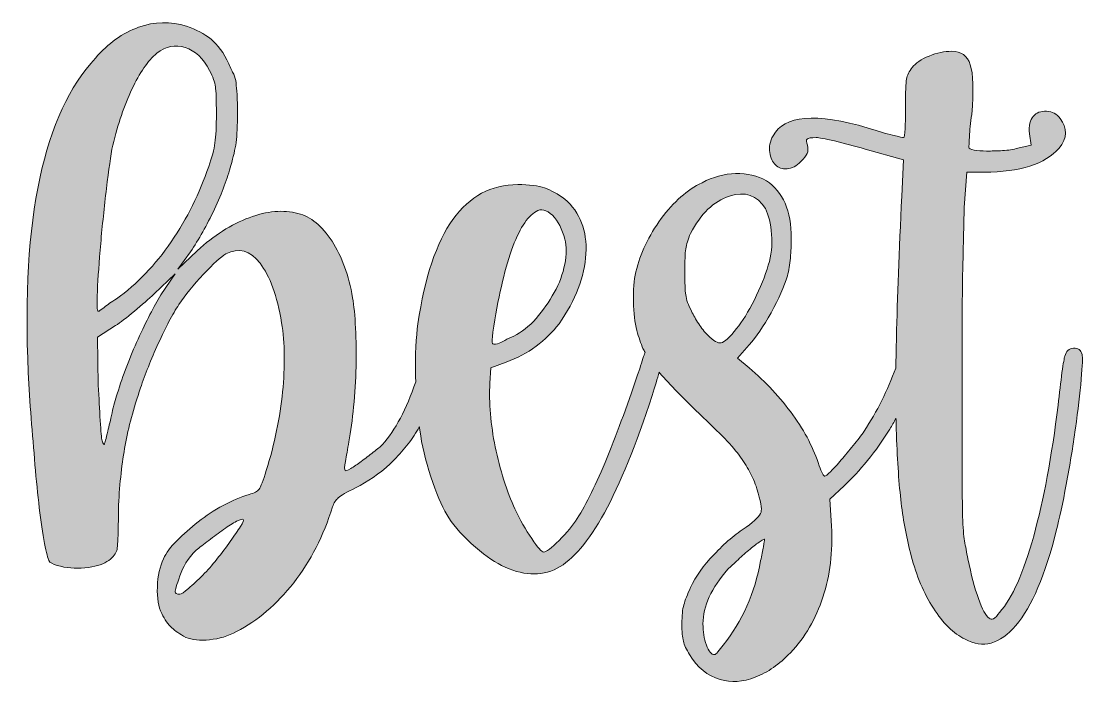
# Model space of a CAD drawing. Header units: inches. Extents: x 72 to 1008, y -925 to -156.
# Drawn here: x 342 to 585.1, y -310.7 to -159.2 of the extents above; entities that cross this region are included whole.
import ezdxf

# ---------------------------------------------------------------- set-up
doc = ezdxf.new("R2010")
doc.units = ezdxf.units.IN
doc.header["$MEASUREMENT"] = 0
doc.layers.add('Layer 1', color=7, linetype='Continuous')

# ---------------------------------------------------------------- blocks, each defined once
blk = doc.blocks.new('block 2')
at = {"layer": 'Layer 1', "true_color": 0xffffff}
h = blk.add_hatch(color=7, dxfattribs=at)
h.dxf.hatch_style = 2
edge = h.paths.add_edge_path()
edge.add_spline(control_points=[(344.23, -250.12), (344.52, -253.71), (344.82, -257.26), (345.11, -260.78), (345.4, -264.29), (345.73, -267.59), (346.1, -270.67), (346.46, -273.74), (346.87, -276.46), (347.3, -278.8), (347.74, -281), (348.08, -282.32), (348.3, -282.76), (348.52, -283.2), (349.14, -283.56), (350.16, -283.86), (352.21, -284.44), (354.34, -284.63), (356.54, -284.41), (358.74, -284.19), (360.42, -283.71), (361.59, -282.98), (362.76, -282.25), (363.5, -281.44), (363.79, -280.56), (363.94, -280.27), (364.05, -279.06), (364.12, -276.93), (364.19, -274.81), (364.23, -272.5), (364.23, -270.01), (364.52, -264.88), (365.03, -260.3), (365.77, -256.27), (366.5, -252.24), (367.67, -247.88), (369.29, -243.19), (370.31, -240.11), (371.67, -236.71), (373.35, -232.97), (375.04, -229.23), (376.61, -226.27), (378.08, -224.07), (379.54, -221.87), (381.41, -219.56), (383.68, -217.14), (385.95, -214.73), (387.67, -213.15), (388.85, -212.42), (391.78, -210.95), (394.38, -211.69), (396.65, -214.62), (398.92, -217.55), (400.57, -222.09), (401.6, -228.24), (402.33, -232.94), (402.4, -238.21), (401.82, -244.07), (401.23, -249.93), (399.99, -255.94), (398.08, -262.1), (397.35, -264.44), (396.8, -265.87), (396.43, -266.38), (396.07, -266.9), (395.3, -267.3), (394.13, -267.59), (392.22, -268.18), (390.24, -269.02), (388.19, -270.12), (386.14, -271.22), (384.23, -272.46), (382.48, -273.85), (380.72, -275.25), (379.1, -276.68), (377.64, -278.14), (376.17, -279.61), (375.15, -281), (374.56, -282.32), (373.68, -284.08), (373.21, -286.24), (373.13, -288.8), (373.06, -291.37), (373.39, -293.38), (374.12, -294.85), (374.85, -296.31), (375.62, -297.41), (376.43, -298.14), (377.24, -298.88), (378.3, -299.61), (379.62, -300.34), (381.08, -300.93), (382.92, -301.11), (385.11, -300.89), (387.31, -300.67), (389.36, -300.05), (391.27, -299.02), (396.1, -296.53), (400.46, -292.8), (404.35, -287.81), (408.23, -282.83), (411.2, -277.04), (413.25, -270.45), (413.54, -269.57), (413.98, -268.87), (414.57, -268.36), (415.15, -267.85), (416.47, -267.08), (418.52, -266.05), (421.31, -264.73), (423.94, -262.9), (426.44, -260.56), (428.93, -258.21), (430.98, -255.72), (432.59, -253.08), (432.78, -252.79), (432.96, -252.43), (433.14, -252.1), (433.18, -252.35), (433.21, -252.62), (433.25, -252.86), (433.69, -256.24), (434.53, -259.79), (435.78, -263.52), (437.03, -267.26), (438.23, -270.16), (439.41, -272.21), (440.58, -274.26), (442.45, -276.46), (445.01, -278.8), (447.58, -281.15), (449.88, -282.83), (451.94, -283.86), (456.63, -286.2), (460.87, -286.42), (464.69, -284.52), (471.87, -280.71), (479.12, -267.52), (486.45, -244.95), (487.14, -242.8), (487.66, -241.02), (488.02, -239.56), (488.77, -240.43), (489.58, -241.33), (490.51, -242.31), (492.05, -243.93), (493.99, -245.9), (496.34, -248.25), (498.83, -250.59), (500.87, -252.57), (502.49, -254.18), (504.1, -255.8), (505.38, -257.26), (506.34, -258.58), (507.29, -259.9), (508.1, -261.14), (508.75, -262.32), (509.41, -263.49), (509.96, -264.81), (510.4, -266.27), (511.28, -269.06), (511.61, -270.85), (511.39, -271.66), (511.17, -272.46), (510.04, -273.6), (507.99, -275.06), (505.49, -276.68), (503.04, -278.77), (500.62, -281.33), (498.2, -283.89), (496.41, -286.42), (495.24, -288.91), (494.5, -290.53), (493.99, -291.85), (493.7, -292.87), (493.4, -293.9), (493.26, -295.36), (493.26, -297.26), (493.26, -299.02), (493.37, -300.34), (493.59, -301.22), (493.81, -302.1), (494.28, -303.13), (495.02, -304.3), (496.78, -307.23), (499.12, -309.13), (502.05, -310.01), (504.54, -310.75), (507.22, -310.56), (510.07, -309.46), (512.93, -308.36), (515.6, -306.5), (518.1, -303.86), (521.47, -300.34), (523.96, -296.09), (525.57, -291.11), (527.18, -286.13), (527.84, -280.71), (527.55, -274.84), (527.55, -274.84), (527.11, -268.69), (527.11, -268.69), (527.11, -268.69), (530.4, -265.61), (530.4, -265.61), (532.16, -264), (533.96, -262.06), (535.79, -259.79), (537.62, -257.52), (539.31, -255.14), (540.85, -252.64), (541.37, -251.81), (541.82, -250.97), (542.29, -250.13), (542.32, -251.44), (542.34, -252.75), (542.39, -253.96), (542.61, -260.12), (542.97, -265.32), (543.48, -269.57), (544, -273.82), (544.77, -277.85), (545.79, -281.66), (546.96, -286.2), (548.65, -290.2), (550.85, -293.64), (553.05, -297.08), (555.47, -299.46), (558.1, -300.78), (562.2, -302.98), (566.09, -301.92), (569.75, -297.59), (573.41, -293.27), (576.49, -286.06), (578.98, -275.94), (579.72, -273.16), (580.48, -269.61), (581.29, -265.28), (582.1, -260.96), (582.79, -256.68), (583.38, -252.42), (583.97, -248.17), (584.41, -244.44), (584.7, -241.21), (584.99, -237.99), (585.06, -236.09), (584.92, -235.5), (584.63, -234.47), (583.97, -234), (582.94, -234.07), (581.91, -234.14), (581.26, -234.77), (580.96, -235.94), (580.82, -236.23), (580.6, -237.48), (580.3, -239.67), (580.01, -241.87), (579.72, -244.37), (579.42, -247.15), (577.96, -258.87), (576.09, -268.87), (573.82, -277.15), (571.55, -285.43), (568.95, -291.26), (566.02, -294.63), (564.99, -296.09), (564.18, -296.53), (563.6, -295.95), (562.86, -295.36), (562.06, -293.86), (561.18, -291.44), (560.3, -289.02), (559.49, -285.98), (558.76, -282.32), (558.47, -280.85), (558.21, -279.5), (557.99, -278.25), (557.77, -277.01), (557.63, -275.14), (557.55, -272.65), (557.48, -270.16), (557.44, -266.64), (557.44, -262.1), (557.44, -257.56), (557.44, -251.25), (557.44, -243.19), (557.44, -238.65), (557.44, -234.14), (557.44, -229.67), (557.44, -225.2), (557.48, -221.1), (557.55, -217.36), (557.63, -213.63), (557.7, -210.4), (557.77, -207.69), (557.84, -204.98), (557.88, -203.04), (557.88, -201.87), (557.88, -201.87), (558.54, -193.73), (558.54, -193.73), (558.54, -193.73), (562.5, -193.73), (562.5, -193.73), (570.7, -193.73), (576.42, -191.9), (579.64, -188.24), (581.55, -185.9), (581.62, -183.62), (579.86, -181.42), (579.13, -180.4), (578.11, -179.85), (576.79, -179.78), (575.47, -179.7), (574.44, -180.1), (573.71, -180.98), (572.97, -181.72), (572.68, -183.04), (572.83, -184.94), (572.83, -184.94), (573.27, -187.58), (573.27, -187.58), (573.27, -187.58), (570.19, -188.24), (570.19, -188.24), (569.17, -188.53), (567.99, -188.72), (566.68, -188.79), (565.36, -188.86), (564.15, -188.9), (563.05, -188.9), (561.95, -188.9), (560.99, -188.83), (560.19, -188.68), (559.38, -188.53), (558.98, -188.31), (558.98, -188.02), (558.98, -187.87), (559.02, -187.07), (559.09, -185.6), (559.16, -184.14), (559.34, -182.45), (559.64, -180.54), (560.08, -174.98), (559.97, -171.17), (559.31, -169.11), (558.65, -167.06), (557.22, -166.04), (555.03, -166.04), (553.41, -166.04), (551.69, -166.4), (549.86, -167.14), (548.03, -167.87), (546.74, -168.75), (546.01, -169.77), (545.28, -170.65), (544.84, -171.53), (544.69, -172.41), (544.55, -173.29), (544.47, -175.42), (544.47, -178.79), (544.47, -180.69), (544.44, -182.34), (544.36, -183.73), (544.29, -185.13), (544.18, -185.82), (544.04, -185.82), (543.89, -185.82), (543.05, -185.64), (541.51, -185.27), (539.97, -184.91), (538.1, -184.36), (535.9, -183.62), (523.89, -180.1), (516.63, -180.69), (514.14, -185.38), (513.41, -186.7), (513.15, -187.98), (513.37, -189.23), (513.59, -190.47), (514.03, -191.43), (514.69, -192.09), (515.35, -192.74), (516.23, -193.04), (517.33, -192.96), (518.43, -192.89), (519.49, -192.34), (520.51, -191.32), (521.25, -190.58), (521.72, -189.96), (521.94, -189.45), (522.16, -188.94), (522.2, -188.31), (522.05, -187.58), (521.76, -186.85), (521.72, -186.37), (521.94, -186.15), (522.16, -185.93), (522.86, -185.82), (524.03, -185.82), (524.62, -185.82), (526.01, -186.08), (528.21, -186.59), (530.41, -187.1), (532.75, -187.73), (535.24, -188.46), (535.24, -188.46), (544.04, -190.88), (544.04, -190.88), (544.04, -190.88), (543.6, -199.23), (543.6, -199.23), (543.01, -211.98), (542.61, -222.75), (542.39, -231.54), (542.33, -234.01), (542.29, -236.35), (542.26, -238.62), (540.36, -243.73), (537.94, -248.55), (535.02, -253.08), (534.29, -254.11), (533.45, -255.21), (532.49, -256.38), (531.54, -257.56), (530.62, -258.65), (529.75, -259.68), (528.87, -260.7), (528.06, -261.58), (527.33, -262.32), (526.59, -263.05), (526.15, -263.41), (526.01, -263.41), (525.71, -263.41), (525.28, -262.61), (524.69, -261), (523.52, -257.19), (521.5, -253.3), (518.65, -249.35), (515.79, -245.39), (512.45, -241.8), (508.64, -238.57), (508.64, -238.57), (506.01, -236.38), (506.01, -236.38), (506.01, -236.38), (508.64, -233.3), (508.64, -233.3), (510.26, -231.54), (511.94, -229.09), (513.7, -225.94), (515.46, -222.79), (516.7, -219.97), (517.44, -217.47), (517.73, -216.3), (517.95, -214.94), (518.1, -213.41), (518.24, -211.87), (518.32, -210.37), (518.32, -208.9), (518.32, -202.6), (516.41, -198.21), (512.6, -195.71), (510.55, -194.54), (508.2, -193.99), (505.57, -194.06), (502.93, -194.14), (500.36, -194.83), (497.87, -196.15), (494.5, -197.77), (491.39, -200.51), (488.53, -204.39), (485.67, -208.28), (483.73, -212.35), (482.71, -216.59), (482.27, -218.5), (482.08, -220.77), (482.16, -223.41), (482.23, -226.05), (482.49, -228.24), (482.93, -230), (483.37, -231.62), (483.84, -233.01), (484.35, -234.18), (484.48, -234.48), (484.68, -234.79), (484.84, -235.09), (484.55, -235.67), (484.13, -236.89), (483.59, -238.79), (481.1, -246.27), (478.61, -253.05), (476.12, -259.13), (473.62, -265.21), (471.35, -269.86), (469.3, -273.09), (468.28, -274.7), (466.88, -276.38), (465.13, -278.14), (463.37, -279.9), (462.19, -280.78), (461.61, -280.78), (461.17, -280.78), (460.25, -279.76), (458.86, -277.7), (457.47, -275.65), (456.19, -273.38), (455.01, -270.89), (454.14, -268.98), (453.29, -266.79), (452.49, -264.29), (451.68, -261.8), (451.02, -259.27), (450.51, -256.71), (449.99, -254.15), (449.63, -251.62), (449.41, -249.13), (449.19, -246.64), (449.15, -244.29), (449.3, -242.09), (449.3, -242.09), (449.52, -238.57), (449.52, -238.57), (449.52, -238.57), (453.04, -237.26), (453.04, -237.26), (455.53, -236.38), (457.8, -235.17), (459.85, -233.63), (461.9, -232.09), (463.66, -230.37), (465.13, -228.46), (468.93, -223.04), (470.99, -217.69), (471.28, -212.42), (471.57, -207.14), (469.96, -202.97), (466.44, -199.89), (464.83, -198.72), (463.29, -197.88), (461.83, -197.36), (460.36, -196.85), (458.31, -196.59), (455.67, -196.59), (443.51, -196.59), (435.89, -207.22), (432.81, -228.46), (432.37, -231.54), (432.19, -235.5), (432.26, -240.33), (432.27, -240.83), (432.29, -241.28), (432.31, -241.76), (430.15, -248.07), (427.61, -252.89), (424.68, -256.16), (424.24, -256.6), (423.54, -257.19), (422.59, -257.92), (421.64, -258.65), (420.72, -259.35), (419.84, -260.01), (418.96, -260.67), (418.16, -261.22), (417.42, -261.66), (416.69, -262.1), (416.25, -262.24), (416.11, -262.1), (415.96, -261.95), (416, -261.25), (416.22, -260.01), (416.44, -258.76), (416.69, -257.26), (416.98, -255.5), (417.42, -253.16), (417.79, -250.48), (418.08, -247.48), (418.38, -244.48), (418.56, -241.43), (418.64, -238.36), (418.71, -235.28), (418.67, -232.31), (418.52, -229.45), (418.38, -226.6), (418.16, -224.29), (417.86, -222.53), (416.98, -217.4), (415.41, -213.08), (413.14, -209.56), (410.86, -206.04), (408.27, -203.92), (405.34, -203.19), (401.96, -202.31), (398.23, -202.64), (394.13, -204.17), (390.02, -205.71), (386.07, -208.24), (382.26, -211.76), (382.26, -211.76), (377.86, -215.93), (377.86, -215.93), (377.86, -215.93), (380.72, -211.98), (380.72, -211.98), (382.62, -209.2), (384.45, -205.93), (386.21, -202.2), (387.97, -198.46), (389.21, -195.13), (389.95, -192.2), (390.53, -190.29), (390.94, -188.53), (391.16, -186.92), (391.38, -185.31), (391.49, -183.04), (391.49, -180.1), (391.49, -178.35), (391.45, -176.96), (391.38, -175.93), (391.3, -174.91), (391.23, -174.03), (391.16, -173.29), (391.08, -172.56), (390.9, -171.9), (390.61, -171.31), (390.31, -170.73), (389.95, -169.92), (389.51, -168.89), (388.33, -166.4), (386.98, -164.54), (385.44, -163.29), (383.9, -162.05), (382.04, -161.06), (379.84, -160.32), (376.17, -159.15), (372.51, -159.22), (368.85, -160.54), (365.18, -161.86), (361.88, -164.21), (358.96, -167.58), (347.09, -180.32), (341.96, -204.36), (343.57, -239.67), (343.72, -243.05), (343.94, -246.53), (344.23, -250.12)], knot_values=[0, 0, 0, 0, 1, 1, 1, 2, 2, 2, 3, 3, 3, 4, 4, 4, 5, 5, 5, 6, 6, 6, 7, 7, 7, 8, 8, 8, 9, 9, 9, 10, 10, 10, 11, 11, 11, 12, 12, 12, 13, 13, 13, 14, 14, 14, 15, 15, 15, 16, 16, 16, 17, 17, 17, 18, 18, 18, 19, 19, 19, 20, 20, 20, 21, 21, 21, 22, 22, 22, 23, 23, 23, 24, 24, 24, 25, 25, 25, 26, 26, 26, 27, 27, 27, 28, 28, 28, 29, 29, 29, 30, 30, 30, 31, 31, 31, 32, 32, 32, 33, 33, 33, 34, 34, 34, 35, 35, 35, 36, 36, 36, 37, 37, 37, 38, 38, 38, 39, 39, 39, 40, 40, 40, 41, 41, 41, 42, 42, 42, 43, 43, 43, 44, 44, 44, 45, 45, 45, 46, 46, 46, 47, 47, 47, 48, 48, 48, 49, 49, 49, 50, 50, 50, 51, 51, 51, 52, 52, 52, 53, 53, 53, 54, 54, 54, 55, 55, 55, 56, 56, 56, 57, 57, 57, 58, 58, 58, 59, 59, 59, 60, 60, 60, 61, 61, 61, 62, 62, 62, 63, 63, 63, 64, 64, 64, 65, 65, 65, 66, 66, 66, 67, 67, 67, 68, 68, 68, 69, 69, 69, 70, 70, 70, 71, 71, 71, 72, 72, 72, 73, 73, 73, 74, 74, 74, 75, 75, 75, 76, 76, 76, 77, 77, 77, 78, 78, 78, 79, 79, 79, 80, 80, 80, 81, 81, 81, 82, 82, 82, 83, 83, 83, 84, 84, 84, 85, 85, 85, 86, 86, 86, 87, 87, 87, 88, 88, 88, 89, 89, 89, 90, 90, 90, 91, 91, 91, 92, 92, 92, 93, 93, 93, 94, 94, 94, 95, 95, 95, 96, 96, 96, 97, 97, 97, 98, 98, 98, 99, 99, 99, 100, 100, 100, 101, 101, 101, 102, 102, 102, 103, 103, 103, 104, 104, 104, 105, 105, 105, 106, 106, 106, 107, 107, 107, 108, 108, 108, 109, 109, 109, 110, 110, 110, 111, 111, 111, 112, 112, 112, 113, 113, 113, 114, 114, 114, 115, 115, 115, 116, 116, 116, 117, 117, 117, 118, 118, 118, 119, 119, 119, 120, 120, 120, 121, 121, 121, 122, 122, 122, 123, 123, 123, 124, 124, 124, 125, 125, 125, 126, 126, 126, 127, 127, 127, 128, 128, 128, 129, 129, 129, 130, 130, 130, 131, 131, 131, 132, 132, 132, 133, 133, 133, 134, 134, 134, 135, 135, 135, 136, 136, 136, 137, 137, 137, 138, 138, 138, 139, 139, 139, 140, 140, 140, 141, 141, 141, 142, 142, 142, 143, 143, 143, 144, 144, 144, 145, 145, 145, 146, 146, 146, 147, 147, 147, 148, 148, 148, 149, 149, 149, 150, 150, 150, 151, 151, 151, 152, 152, 152, 153, 153, 153, 154, 154, 154, 155, 155, 155, 156, 156, 156, 157, 157, 157, 158, 158, 158, 159, 159, 159, 160, 160, 160, 161, 161, 161, 162, 162, 162, 163, 163, 163, 164, 164, 164, 165, 165, 165, 166, 166, 166, 167, 167, 167, 168, 168, 168, 169, 169, 169, 170, 170, 170, 171, 171, 171, 172, 172, 172, 173, 173, 173, 174, 174, 174, 175, 175, 175, 176, 176, 176, 177, 177, 177, 178, 178, 178, 179, 179, 179, 180, 180, 180, 181, 181, 181, 182, 182, 182, 183, 183, 183, 184, 184, 184, 185, 185, 185, 186, 186, 186, 187, 187, 187, 188, 188, 188, 189, 189, 189, 190, 190, 190, 191, 191, 191, 192, 192, 192, 193, 193, 193, 194, 194, 194, 195, 195, 195, 196, 196, 196, 197, 197, 197, 198, 198, 198, 199, 199, 199, 200, 200, 200, 201, 201, 201, 202, 202, 202, 203, 203, 203, 204, 204, 204, 205, 205, 205, 206, 206, 206, 207, 207, 207, 208, 208, 208, 209, 209, 209, 210, 210, 210, 211, 211, 211, 212, 212, 212, 213, 213, 213, 214, 214, 214, 215, 215, 215, 215], degree=3, periodic=1)
edge = h.paths.add_edge_path()
edge.add_spline(control_points=[(392.15, -274.95), (391.56, -275.91), (390.79, -277.04), (389.84, -278.36), (388.88, -279.68), (387.86, -281.04), (386.76, -282.43), (385.66, -283.82), (384.6, -285.03), (383.58, -286.06), (382.4, -287.23), (381.3, -288.25), (380.28, -289.13), (379.25, -290.01), (378.59, -290.45), (378.3, -290.45), (377.56, -290.45), (377.2, -290.27), (377.2, -289.9), (377.2, -289.54), (377.56, -288.33), (378.3, -286.27), (378.88, -284.22), (380.13, -282.25), (382.04, -280.34), (382.77, -279.76), (383.72, -279.02), (384.89, -278.14), (386.07, -277.26), (387.2, -276.42), (388.3, -275.61), (389.4, -274.81), (390.39, -274.18), (391.27, -273.74), (392.15, -273.31), (392.66, -273.16), (392.81, -273.31), (392.95, -273.45), (392.73, -274), (392.15, -274.95)], knot_values=[0, 0, 0, 0, 1, 1, 1, 2, 2, 2, 3, 3, 3, 4, 4, 4, 5, 5, 5, 6, 6, 6, 7, 7, 7, 8, 8, 8, 9, 9, 9, 10, 10, 10, 11, 11, 11, 12, 12, 12, 13, 13, 13, 13], degree=3, periodic=1)
edge = h.paths.add_edge_path()
edge.add_spline(control_points=[(511.94, -279.57), (511.79, -280.52), (511.57, -281.59), (511.28, -282.76), (509.96, -290.23), (507.11, -296.68), (502.71, -302.1), (502.27, -302.69), (501.86, -303.2), (501.5, -303.64), (501.13, -304.08), (500.87, -304.3), (500.73, -304.3), (500, -304.3), (499.37, -303.57), (498.86, -302.1), (498.35, -300.64), (498.09, -299.02), (498.09, -297.26), (498.09, -293.16), (500, -288.99), (503.81, -284.74), (504.39, -284.15), (505.16, -283.42), (506.12, -282.54), (507.07, -281.66), (507.99, -280.85), (508.86, -280.12), (509.74, -279.39), (510.51, -278.8), (511.17, -278.36), (511.83, -277.92), (512.16, -277.78), (512.16, -277.92), (512.16, -278.07), (512.09, -278.62), (511.94, -279.57)], knot_values=[0, 0, 0, 0, 1, 1, 1, 2, 2, 2, 3, 3, 3, 4, 4, 4, 5, 5, 5, 6, 6, 6, 7, 7, 7, 8, 8, 8, 9, 9, 9, 10, 10, 10, 11, 11, 11, 12, 12, 12, 12], degree=3, periodic=1)
edge = h.paths.add_edge_path()
edge.add_spline(control_points=[(494.14, -211.32), (494.28, -210.29), (494.65, -209.12), (495.24, -207.8), (497.58, -203.26), (500.55, -200.4), (504.14, -199.23), (507.73, -198.06), (510.48, -199.01), (512.38, -202.09), (513.11, -203.55), (513.59, -205.53), (513.81, -208.02), (514.03, -210.51), (513.77, -212.86), (513.04, -215.05), (512.31, -217.55), (511.24, -220.19), (509.85, -222.97), (508.46, -225.75), (507.11, -227.95), (505.79, -229.56), (504.17, -231.62), (503, -232.72), (502.27, -232.86), (501.53, -233.01), (500.51, -232.42), (499.19, -231.1), (498.46, -230.37), (497.76, -229.49), (497.1, -228.46), (496.44, -227.44), (495.9, -226.49), (495.46, -225.61), (494.72, -224.14), (494.28, -222.9), (494.14, -221.87), (493.99, -220.85), (493.92, -219.09), (493.92, -216.59), (493.92, -214.1), (493.99, -212.35), (494.14, -211.32)], knot_values=[0, 0, 0, 0, 1, 1, 1, 2, 2, 2, 3, 3, 3, 4, 4, 4, 5, 5, 5, 6, 6, 6, 7, 7, 7, 8, 8, 8, 9, 9, 9, 10, 10, 10, 11, 11, 11, 12, 12, 12, 13, 13, 13, 14, 14, 14, 14], degree=3, periodic=1)
edge = h.paths.add_edge_path()
edge.add_spline(control_points=[(449.96, -230.44), (451.13, -222.68), (452.56, -216.41), (454.24, -211.65), (455.93, -206.89), (457.8, -203.92), (459.85, -202.75), (461.02, -202.01), (462.27, -202.31), (463.59, -203.63), (464.91, -204.94), (465.86, -206.78), (466.44, -209.12), (466.88, -210.73), (466.88, -212.64), (466.44, -214.84), (466, -217.03), (465.2, -219.2), (464.03, -221.32), (462.85, -223.45), (461.46, -225.42), (459.85, -227.26), (458.24, -229.09), (456.55, -230.44), (454.79, -231.32), (454.06, -231.62), (453.36, -231.95), (452.7, -232.31), (452.05, -232.68), (451.5, -232.94), (451.06, -233.08), (450.32, -233.23), (449.92, -233.19), (449.85, -232.97), (449.77, -232.75), (449.81, -231.91), (449.96, -230.44)], knot_values=[0, 0, 0, 0, 1, 1, 1, 2, 2, 2, 3, 3, 3, 4, 4, 4, 5, 5, 5, 6, 6, 6, 7, 7, 7, 8, 8, 8, 9, 9, 9, 10, 10, 10, 11, 11, 11, 12, 12, 12, 12], degree=3, periodic=1)
edge = h.paths.add_edge_path()
edge.add_spline(control_points=[(373.94, -221.87), (372.35, -224.51), (370.61, -227.88), (368.73, -231.98), (366.85, -236.09), (365.26, -240.26), (363.96, -244.51), (363.52, -245.83), (363.12, -247.3), (362.76, -248.91), (362.4, -250.52), (362.07, -251.91), (361.78, -253.08), (361.35, -254.84), (361.1, -255.83), (361.02, -256.05), (360.95, -256.27), (360.77, -256.02), (360.48, -255.28), (360.34, -254.7), (360.19, -253.16), (360.04, -250.67), (359.9, -248.17), (359.76, -245.46), (359.61, -242.53), (359.61, -242.53), (359.4, -231.54), (359.4, -231.54), (359.4, -231.54), (363.52, -228.9), (363.52, -228.9), (364.68, -228.17), (366.12, -227.07), (367.86, -225.61), (369.6, -224.14), (371.12, -222.82), (372.42, -221.65), (372.42, -221.65), (377.2, -217.03), (377.2, -217.03), (377.2, -217.03), (373.94, -221.87), (373.94, -221.87)], knot_values=[0, 0, 0, 0, 1, 1, 1, 2, 2, 2, 3, 3, 3, 4, 4, 4, 5, 5, 5, 6, 6, 6, 7, 7, 7, 8, 8, 8, 9, 9, 9, 10, 10, 10, 11, 11, 11, 12, 12, 12, 13, 13, 13, 14, 14, 14, 14], degree=3, periodic=1)
edge = h.paths.add_edge_path()
edge.add_spline(control_points=[(359.4, -220.99), (359.54, -217.91), (359.8, -214.29), (360.16, -210.11), (360.53, -205.93), (360.97, -201.72), (361.48, -197.47), (362, -193.22), (362.47, -189.92), (362.91, -187.58), (364.08, -182.74), (365.55, -178.46), (367.31, -174.72), (369.07, -170.98), (370.97, -168.24), (373.02, -166.48), (375.07, -164.87), (377.24, -164.43), (379.51, -165.16), (381.78, -165.89), (383.65, -167.65), (385.11, -170.43), (385.85, -171.9), (386.29, -173.15), (386.43, -174.17), (386.58, -175.2), (386.65, -177.25), (386.65, -180.32), (386.65, -183.26), (386.54, -185.49), (386.32, -187.03), (386.1, -188.57), (385.63, -190.36), (384.89, -192.42), (382.84, -198.57), (379.98, -204.32), (376.32, -209.67), (372.66, -215.02), (368.48, -219.38), (363.79, -222.75), (362.62, -223.48), (361.66, -224.14), (360.93, -224.73), (360.2, -225.31), (359.76, -225.61), (359.61, -225.61), (359.32, -225.61), (359.25, -224.07), (359.4, -220.99)], knot_values=[0, 0, 0, 0, 1, 1, 1, 2, 2, 2, 3, 3, 3, 4, 4, 4, 5, 5, 5, 6, 6, 6, 7, 7, 7, 8, 8, 8, 9, 9, 9, 10, 10, 10, 11, 11, 11, 12, 12, 12, 13, 13, 13, 14, 14, 14, 15, 15, 15, 16, 16, 16, 16], degree=3, periodic=1)
at = {"layer": 'Layer 1', "lineweight": 0}
for points, knots in [([(344.23, -250.12), (344.52, -253.71), (344.82, -257.26), (345.11, -260.78), (345.4, -264.29), (345.73, -267.59), (346.1, -270.67), (346.46, -273.74), (346.87, -276.46), (347.3, -278.8), (347.74, -281), (348.08, -282.32), (348.3, -282.76), (348.52, -283.2), (349.14, -283.56), (350.16, -283.86), (352.21, -284.44), (354.34, -284.63), (356.54, -284.41), (358.74, -284.19), (360.42, -283.71), (361.59, -282.98), (362.76, -282.25), (363.5, -281.44), (363.79, -280.56), (363.94, -280.27), (364.05, -279.06), (364.12, -276.93), (364.19, -274.81), (364.23, -272.5), (364.23, -270.01), (364.52, -264.88), (365.03, -260.3), (365.77, -256.27), (366.5, -252.24), (367.67, -247.88), (369.29, -243.19), (370.31, -240.11), (371.67, -236.71), (373.35, -232.97), (375.04, -229.23), (376.61, -226.27), (378.08, -224.07), (379.54, -221.87), (381.41, -219.56), (383.68, -217.14), (385.95, -214.73), (387.67, -213.15), (388.85, -212.42), (391.78, -210.95), (394.38, -211.69), (396.65, -214.62), (398.92, -217.55), (400.57, -222.09), (401.6, -228.24), (402.33, -232.94), (402.4, -238.21), (401.82, -244.07), (401.23, -249.93), (399.99, -255.94), (398.08, -262.1), (397.35, -264.44), (396.8, -265.87), (396.43, -266.38), (396.07, -266.9), (395.3, -267.3), (394.13, -267.59), (392.22, -268.18), (390.24, -269.02), (388.19, -270.12), (386.14, -271.22), (384.23, -272.46), (382.48, -273.85), (380.72, -275.25), (379.1, -276.68), (377.64, -278.14), (376.17, -279.61), (375.15, -281), (374.56, -282.32), (373.68, -284.08), (373.21, -286.24), (373.13, -288.8), (373.06, -291.37), (373.39, -293.38), (374.12, -294.85), (374.85, -296.31), (375.62, -297.41), (376.43, -298.14), (377.24, -298.88), (378.3, -299.61), (379.62, -300.34), (381.08, -300.93), (382.92, -301.11), (385.11, -300.89), (387.31, -300.67), (389.36, -300.05), (391.27, -299.02), (396.1, -296.53), (400.46, -292.8), (404.35, -287.81), (408.23, -282.83), (411.2, -277.04), (413.25, -270.45), (413.54, -269.57), (413.98, -268.87), (414.57, -268.36), (415.15, -267.85), (416.47, -267.08), (418.52, -266.05), (421.31, -264.73), (423.94, -262.9), (426.44, -260.56), (428.93, -258.21), (430.98, -255.72), (432.59, -253.08), (432.78, -252.79), (432.96, -252.43), (433.14, -252.1), (433.18, -252.35), (433.21, -252.62), (433.25, -252.86), (433.69, -256.24), (434.53, -259.79), (435.78, -263.52), (437.03, -267.26), (438.23, -270.16), (439.41, -272.21), (440.58, -274.26), (442.45, -276.46), (445.01, -278.8), (447.58, -281.15), (449.88, -282.83), (451.94, -283.86), (456.63, -286.2), (460.87, -286.42), (464.69, -284.52), (471.87, -280.71), (479.12, -267.52), (486.45, -244.95), (487.14, -242.8), (487.66, -241.02), (488.02, -239.56), (488.77, -240.43), (489.58, -241.33), (490.51, -242.31), (492.05, -243.93), (493.99, -245.9), (496.34, -248.25), (498.83, -250.59), (500.87, -252.57), (502.49, -254.18), (504.1, -255.8), (505.38, -257.26), (506.34, -258.58), (507.29, -259.9), (508.1, -261.14), (508.75, -262.32), (509.41, -263.49), (509.96, -264.81), (510.4, -266.27), (511.28, -269.06), (511.61, -270.85), (511.39, -271.66), (511.17, -272.46), (510.04, -273.6), (507.99, -275.06), (505.49, -276.68), (503.04, -278.77), (500.62, -281.33), (498.2, -283.89), (496.41, -286.42), (495.24, -288.91), (494.5, -290.53), (493.99, -291.85), (493.7, -292.87), (493.4, -293.9), (493.26, -295.36), (493.26, -297.26), (493.26, -299.02), (493.37, -300.34), (493.59, -301.22), (493.81, -302.1), (494.28, -303.13), (495.02, -304.3), (496.78, -307.23), (499.12, -309.13), (502.05, -310.01), (504.54, -310.75), (507.22, -310.56), (510.07, -309.46), (512.93, -308.36), (515.6, -306.5), (518.1, -303.86), (521.47, -300.34), (523.96, -296.09), (525.57, -291.11), (527.18, -286.13), (527.84, -280.71), (527.55, -274.84), (527.55, -274.84), (527.11, -268.69), (527.11, -268.69), (527.11, -268.69), (530.4, -265.61), (530.4, -265.61), (532.16, -264), (533.96, -262.06), (535.79, -259.79), (537.62, -257.52), (539.31, -255.14), (540.85, -252.64), (541.37, -251.81), (541.82, -250.97), (542.29, -250.13), (542.32, -251.44), (542.34, -252.75), (542.39, -253.96), (542.61, -260.12), (542.97, -265.32), (543.48, -269.57), (544, -273.82), (544.77, -277.85), (545.79, -281.66), (546.96, -286.2), (548.65, -290.2), (550.85, -293.64), (553.05, -297.08), (555.47, -299.46), (558.1, -300.78), (562.2, -302.98), (566.09, -301.92), (569.75, -297.59), (573.41, -293.27), (576.49, -286.06), (578.98, -275.94), (579.72, -273.16), (580.48, -269.61), (581.29, -265.28), (582.1, -260.96), (582.79, -256.68), (583.38, -252.42), (583.97, -248.17), (584.41, -244.44), (584.7, -241.21), (584.99, -237.99), (585.06, -236.09), (584.92, -235.5), (584.63, -234.47), (583.97, -234), (582.94, -234.07), (581.91, -234.14), (581.26, -234.77), (580.96, -235.94), (580.82, -236.23), (580.6, -237.48), (580.3, -239.67), (580.01, -241.87), (579.72, -244.37), (579.42, -247.15), (577.96, -258.87), (576.09, -268.87), (573.82, -277.15), (571.55, -285.43), (568.95, -291.26), (566.02, -294.63), (564.99, -296.09), (564.18, -296.53), (563.6, -295.95), (562.86, -295.36), (562.06, -293.86), (561.18, -291.44), (560.3, -289.02), (559.49, -285.98), (558.76, -282.32), (558.47, -280.85), (558.21, -279.5), (557.99, -278.25), (557.77, -277.01), (557.63, -275.14), (557.55, -272.65), (557.48, -270.16), (557.44, -266.64), (557.44, -262.1), (557.44, -257.56), (557.44, -251.25), (557.44, -243.19), (557.44, -238.65), (557.44, -234.14), (557.44, -229.67), (557.44, -225.2), (557.48, -221.1), (557.55, -217.36), (557.63, -213.63), (557.7, -210.4), (557.77, -207.69), (557.84, -204.98), (557.88, -203.04), (557.88, -201.87), (557.88, -201.87), (558.54, -193.73), (558.54, -193.73), (558.54, -193.73), (562.5, -193.73), (562.5, -193.73), (570.7, -193.73), (576.42, -191.9), (579.64, -188.24), (581.55, -185.9), (581.62, -183.62), (579.86, -181.42), (579.13, -180.4), (578.11, -179.85), (576.79, -179.78), (575.47, -179.7), (574.44, -180.1), (573.71, -180.98), (572.97, -181.72), (572.68, -183.04), (572.83, -184.94), (572.83, -184.94), (573.27, -187.58), (573.27, -187.58), (573.27, -187.58), (570.19, -188.24), (570.19, -188.24), (569.17, -188.53), (567.99, -188.72), (566.68, -188.79), (565.36, -188.86), (564.15, -188.9), (563.05, -188.9), (561.95, -188.9), (560.99, -188.83), (560.19, -188.68), (559.38, -188.53), (558.98, -188.31), (558.98, -188.02), (558.98, -187.87), (559.02, -187.07), (559.09, -185.6), (559.16, -184.14), (559.34, -182.45), (559.64, -180.54), (560.08, -174.98), (559.97, -171.17), (559.31, -169.11), (558.65, -167.06), (557.22, -166.04), (555.03, -166.04), (553.41, -166.04), (551.69, -166.4), (549.86, -167.14), (548.03, -167.87), (546.74, -168.75), (546.01, -169.77), (545.28, -170.65), (544.84, -171.53), (544.69, -172.41), (544.55, -173.29), (544.47, -175.42), (544.47, -178.79), (544.47, -180.69), (544.44, -182.34), (544.36, -183.73), (544.29, -185.13), (544.18, -185.82), (544.04, -185.82), (543.89, -185.82), (543.05, -185.64), (541.51, -185.27), (539.97, -184.91), (538.1, -184.36), (535.9, -183.62), (523.89, -180.1), (516.63, -180.69), (514.14, -185.38), (513.41, -186.7), (513.15, -187.98), (513.37, -189.23), (513.59, -190.47), (514.03, -191.43), (514.69, -192.09), (515.35, -192.74), (516.23, -193.04), (517.33, -192.96), (518.43, -192.89), (519.49, -192.34), (520.51, -191.32), (521.25, -190.58), (521.72, -189.96), (521.94, -189.45), (522.16, -188.94), (522.2, -188.31), (522.05, -187.58), (521.76, -186.85), (521.72, -186.37), (521.94, -186.15), (522.16, -185.93), (522.86, -185.82), (524.03, -185.82), (524.62, -185.82), (526.01, -186.08), (528.21, -186.59), (530.41, -187.1), (532.75, -187.73), (535.24, -188.46), (535.24, -188.46), (544.04, -190.88), (544.04, -190.88), (544.04, -190.88), (543.6, -199.23), (543.6, -199.23), (543.01, -211.98), (542.61, -222.75), (542.39, -231.54), (542.33, -234.01), (542.29, -236.35), (542.26, -238.62), (540.36, -243.73), (537.94, -248.55), (535.02, -253.08), (534.29, -254.11), (533.45, -255.21), (532.49, -256.38), (531.54, -257.56), (530.62, -258.65), (529.75, -259.68), (528.87, -260.7), (528.06, -261.58), (527.33, -262.32), (526.59, -263.05), (526.15, -263.41), (526.01, -263.41), (525.71, -263.41), (525.28, -262.61), (524.69, -261), (523.52, -257.19), (521.5, -253.3), (518.65, -249.35), (515.79, -245.39), (512.45, -241.8), (508.64, -238.57), (508.64, -238.57), (506.01, -236.38), (506.01, -236.38), (506.01, -236.38), (508.64, -233.3), (508.64, -233.3), (510.26, -231.54), (511.94, -229.09), (513.7, -225.94), (515.46, -222.79), (516.7, -219.97), (517.44, -217.47), (517.73, -216.3), (517.95, -214.94), (518.1, -213.41), (518.24, -211.87), (518.32, -210.37), (518.32, -208.9), (518.32, -202.6), (516.41, -198.21), (512.6, -195.71), (510.55, -194.54), (508.2, -193.99), (505.57, -194.06), (502.93, -194.14), (500.36, -194.83), (497.87, -196.15), (494.5, -197.77), (491.39, -200.51), (488.53, -204.39), (485.67, -208.28), (483.73, -212.35), (482.71, -216.59), (482.27, -218.5), (482.08, -220.77), (482.16, -223.41), (482.23, -226.05), (482.49, -228.24), (482.93, -230), (483.37, -231.62), (483.84, -233.01), (484.35, -234.18), (484.48, -234.48), (484.68, -234.79), (484.84, -235.09), (484.55, -235.67), (484.13, -236.89), (483.59, -238.79), (481.1, -246.27), (478.61, -253.05), (476.12, -259.13), (473.62, -265.21), (471.35, -269.86), (469.3, -273.09), (468.28, -274.7), (466.88, -276.38), (465.13, -278.14), (463.37, -279.9), (462.19, -280.78), (461.61, -280.78), (461.17, -280.78), (460.25, -279.76), (458.86, -277.7), (457.47, -275.65), (456.19, -273.38), (455.01, -270.89), (454.14, -268.98), (453.29, -266.79), (452.49, -264.29), (451.68, -261.8), (451.02, -259.27), (450.51, -256.71), (449.99, -254.15), (449.63, -251.62), (449.41, -249.13), (449.19, -246.64), (449.15, -244.29), (449.3, -242.09), (449.3, -242.09), (449.52, -238.57), (449.52, -238.57), (449.52, -238.57), (453.04, -237.26), (453.04, -237.26), (455.53, -236.38), (457.8, -235.17), (459.85, -233.63), (461.9, -232.09), (463.66, -230.37), (465.13, -228.46), (468.93, -223.04), (470.99, -217.69), (471.28, -212.42), (471.57, -207.14), (469.96, -202.97), (466.44, -199.89), (464.83, -198.72), (463.29, -197.88), (461.83, -197.36), (460.36, -196.85), (458.31, -196.59), (455.67, -196.59), (443.51, -196.59), (435.89, -207.22), (432.81, -228.46), (432.37, -231.54), (432.19, -235.5), (432.26, -240.33), (432.27, -240.83), (432.29, -241.28), (432.31, -241.76), (430.15, -248.07), (427.61, -252.89), (424.68, -256.16), (424.24, -256.6), (423.54, -257.19), (422.59, -257.92), (421.64, -258.65), (420.72, -259.35), (419.84, -260.01), (418.96, -260.67), (418.16, -261.22), (417.42, -261.66), (416.69, -262.1), (416.25, -262.24), (416.11, -262.1), (415.96, -261.95), (416, -261.25), (416.22, -260.01), (416.44, -258.76), (416.69, -257.26), (416.98, -255.5), (417.42, -253.16), (417.79, -250.48), (418.08, -247.48), (418.38, -244.48), (418.56, -241.43), (418.64, -238.36), (418.71, -235.28), (418.67, -232.31), (418.52, -229.45), (418.38, -226.6), (418.16, -224.29), (417.86, -222.53), (416.98, -217.4), (415.41, -213.08), (413.14, -209.56), (410.86, -206.04), (408.27, -203.92), (405.34, -203.19), (401.96, -202.31), (398.23, -202.64), (394.13, -204.17), (390.02, -205.71), (386.07, -208.24), (382.26, -211.76), (382.26, -211.76), (377.86, -215.93), (377.86, -215.93), (377.86, -215.93), (380.72, -211.98), (380.72, -211.98), (382.62, -209.2), (384.45, -205.93), (386.21, -202.2), (387.97, -198.46), (389.21, -195.13), (389.95, -192.2), (390.53, -190.29), (390.94, -188.53), (391.16, -186.92), (391.38, -185.31), (391.49, -183.04), (391.49, -180.1), (391.49, -178.35), (391.45, -176.96), (391.38, -175.93), (391.3, -174.91), (391.23, -174.03), (391.16, -173.29), (391.08, -172.56), (390.9, -171.9), (390.61, -171.31), (390.31, -170.73), (389.95, -169.92), (389.51, -168.89), (388.33, -166.4), (386.98, -164.54), (385.44, -163.29), (383.9, -162.05), (382.04, -161.06), (379.84, -160.32), (376.17, -159.15), (372.51, -159.22), (368.85, -160.54), (365.18, -161.86), (361.88, -164.21), (358.96, -167.58), (347.09, -180.32), (341.96, -204.36), (343.57, -239.67), (343.72, -243.05), (343.94, -246.53), (344.23, -250.12)], [0, 0, 0, 0, 1, 1, 1, 2, 2, 2, 3, 3, 3, 4, 4, 4, 5, 5, 5, 6, 6, 6, 7, 7, 7, 8, 8, 8, 9, 9, 9, 10, 10, 10, 11, 11, 11, 12, 12, 12, 13, 13, 13, 14, 14, 14, 15, 15, 15, 16, 16, 16, 17, 17, 17, 18, 18, 18, 19, 19, 19, 20, 20, 20, 21, 21, 21, 22, 22, 22, 23, 23, 23, 24, 24, 24, 25, 25, 25, 26, 26, 26, 27, 27, 27, 28, 28, 28, 29, 29, 29, 30, 30, 30, 31, 31, 31, 32, 32, 32, 33, 33, 33, 34, 34, 34, 35, 35, 35, 36, 36, 36, 37, 37, 37, 38, 38, 38, 39, 39, 39, 40, 40, 40, 41, 41, 41, 42, 42, 42, 43, 43, 43, 44, 44, 44, 45, 45, 45, 46, 46, 46, 47, 47, 47, 48, 48, 48, 49, 49, 49, 50, 50, 50, 51, 51, 51, 52, 52, 52, 53, 53, 53, 54, 54, 54, 55, 55, 55, 56, 56, 56, 57, 57, 57, 58, 58, 58, 59, 59, 59, 60, 60, 60, 61, 61, 61, 62, 62, 62, 63, 63, 63, 64, 64, 64, 65, 65, 65, 66, 66, 66, 67, 67, 67, 68, 68, 68, 69, 69, 69, 70, 70, 70, 71, 71, 71, 72, 72, 72, 73, 73, 73, 74, 74, 74, 75, 75, 75, 76, 76, 76, 77, 77, 77, 78, 78, 78, 79, 79, 79, 80, 80, 80, 81, 81, 81, 82, 82, 82, 83, 83, 83, 84, 84, 84, 85, 85, 85, 86, 86, 86, 87, 87, 87, 88, 88, 88, 89, 89, 89, 90, 90, 90, 91, 91, 91, 92, 92, 92, 93, 93, 93, 94, 94, 94, 95, 95, 95, 96, 96, 96, 97, 97, 97, 98, 98, 98, 99, 99, 99, 100, 100, 100, 101, 101, 101, 102, 102, 102, 103, 103, 103, 104, 104, 104, 105, 105, 105, 106, 106, 106, 107, 107, 107, 108, 108, 108, 109, 109, 109, 110, 110, 110, 111, 111, 111, 112, 112, 112, 113, 113, 113, 114, 114, 114, 115, 115, 115, 116, 116, 116, 117, 117, 117, 118, 118, 118, 119, 119, 119, 120, 120, 120, 121, 121, 121, 122, 122, 122, 123, 123, 123, 124, 124, 124, 125, 125, 125, 126, 126, 126, 127, 127, 127, 128, 128, 128, 129, 129, 129, 130, 130, 130, 131, 131, 131, 132, 132, 132, 133, 133, 133, 134, 134, 134, 135, 135, 135, 136, 136, 136, 137, 137, 137, 138, 138, 138, 139, 139, 139, 140, 140, 140, 141, 141, 141, 142, 142, 142, 143, 143, 143, 144, 144, 144, 145, 145, 145, 146, 146, 146, 147, 147, 147, 148, 148, 148, 149, 149, 149, 150, 150, 150, 151, 151, 151, 152, 152, 152, 153, 153, 153, 154, 154, 154, 155, 155, 155, 156, 156, 156, 157, 157, 157, 158, 158, 158, 159, 159, 159, 160, 160, 160, 161, 161, 161, 162, 162, 162, 163, 163, 163, 164, 164, 164, 165, 165, 165, 166, 166, 166, 167, 167, 167, 168, 168, 168, 169, 169, 169, 170, 170, 170, 171, 171, 171, 172, 172, 172, 173, 173, 173, 174, 174, 174, 175, 175, 175, 176, 176, 176, 177, 177, 177, 178, 178, 178, 179, 179, 179, 180, 180, 180, 181, 181, 181, 182, 182, 182, 183, 183, 183, 184, 184, 184, 185, 185, 185, 186, 186, 186, 187, 187, 187, 188, 188, 188, 189, 189, 189, 190, 190, 190, 191, 191, 191, 192, 192, 192, 193, 193, 193, 194, 194, 194, 195, 195, 195, 196, 196, 196, 197, 197, 197, 198, 198, 198, 199, 199, 199, 200, 200, 200, 201, 201, 201, 202, 202, 202, 203, 203, 203, 204, 204, 204, 205, 205, 205, 206, 206, 206, 207, 207, 207, 208, 208, 208, 209, 209, 209, 210, 210, 210, 211, 211, 211, 212, 212, 212, 213, 213, 213, 214, 214, 214, 215, 215, 215, 215]), ([(359.4, -220.99), (359.54, -217.91), (359.8, -214.29), (360.16, -210.11), (360.53, -205.93), (360.97, -201.72), (361.48, -197.47), (362, -193.22), (362.47, -189.92), (362.91, -187.58), (364.08, -182.74), (365.55, -178.46), (367.31, -174.72), (369.07, -170.98), (370.97, -168.24), (373.02, -166.48), (375.07, -164.87), (377.24, -164.43), (379.51, -165.16), (381.78, -165.89), (383.65, -167.65), (385.11, -170.43), (385.85, -171.9), (386.29, -173.15), (386.43, -174.17), (386.58, -175.2), (386.65, -177.25), (386.65, -180.32), (386.65, -183.26), (386.54, -185.49), (386.32, -187.03), (386.1, -188.57), (385.63, -190.36), (384.89, -192.42), (382.84, -198.57), (379.98, -204.32), (376.32, -209.67), (372.66, -215.02), (368.48, -219.38), (363.79, -222.75), (362.62, -223.48), (361.66, -224.14), (360.93, -224.73), (360.2, -225.31), (359.76, -225.61), (359.61, -225.61), (359.32, -225.61), (359.25, -224.07), (359.4, -220.99)], [0, 0, 0, 0, 1, 1, 1, 2, 2, 2, 3, 3, 3, 4, 4, 4, 5, 5, 5, 6, 6, 6, 7, 7, 7, 8, 8, 8, 9, 9, 9, 10, 10, 10, 11, 11, 11, 12, 12, 12, 13, 13, 13, 14, 14, 14, 15, 15, 15, 16, 16, 16, 16]), ([(494.14, -211.32), (494.28, -210.29), (494.65, -209.12), (495.24, -207.8), (497.58, -203.26), (500.55, -200.4), (504.14, -199.23), (507.73, -198.06), (510.48, -199.01), (512.38, -202.09), (513.11, -203.55), (513.59, -205.53), (513.81, -208.02), (514.03, -210.51), (513.77, -212.86), (513.04, -215.05), (512.31, -217.55), (511.24, -220.19), (509.85, -222.97), (508.46, -225.75), (507.11, -227.95), (505.79, -229.56), (504.17, -231.62), (503, -232.72), (502.27, -232.86), (501.53, -233.01), (500.51, -232.42), (499.19, -231.1), (498.46, -230.37), (497.76, -229.49), (497.1, -228.46), (496.44, -227.44), (495.9, -226.49), (495.46, -225.61), (494.72, -224.14), (494.28, -222.9), (494.14, -221.87), (493.99, -220.85), (493.92, -219.09), (493.92, -216.59), (493.92, -214.1), (493.99, -212.35), (494.14, -211.32)], [0, 0, 0, 0, 1, 1, 1, 2, 2, 2, 3, 3, 3, 4, 4, 4, 5, 5, 5, 6, 6, 6, 7, 7, 7, 8, 8, 8, 9, 9, 9, 10, 10, 10, 11, 11, 11, 12, 12, 12, 13, 13, 13, 14, 14, 14, 14]), ([(449.96, -230.44), (451.13, -222.68), (452.56, -216.41), (454.24, -211.65), (455.93, -206.89), (457.8, -203.92), (459.85, -202.75), (461.02, -202.01), (462.27, -202.31), (463.59, -203.63), (464.91, -204.94), (465.86, -206.78), (466.44, -209.12), (466.88, -210.73), (466.88, -212.64), (466.44, -214.84), (466, -217.03), (465.2, -219.2), (464.03, -221.32), (462.85, -223.45), (461.46, -225.42), (459.85, -227.26), (458.24, -229.09), (456.55, -230.44), (454.79, -231.32), (454.06, -231.62), (453.36, -231.95), (452.7, -232.31), (452.05, -232.68), (451.5, -232.94), (451.06, -233.08), (450.32, -233.23), (449.92, -233.19), (449.85, -232.97), (449.77, -232.75), (449.81, -231.91), (449.96, -230.44)], [0, 0, 0, 0, 1, 1, 1, 2, 2, 2, 3, 3, 3, 4, 4, 4, 5, 5, 5, 6, 6, 6, 7, 7, 7, 8, 8, 8, 9, 9, 9, 10, 10, 10, 11, 11, 11, 12, 12, 12, 12]), ([(373.94, -221.87), (372.35, -224.51), (370.61, -227.88), (368.73, -231.98), (366.85, -236.09), (365.26, -240.26), (363.96, -244.51), (363.52, -245.83), (363.12, -247.3), (362.76, -248.91), (362.4, -250.52), (362.07, -251.91), (361.78, -253.08), (361.35, -254.84), (361.1, -255.83), (361.02, -256.05), (360.95, -256.27), (360.77, -256.02), (360.48, -255.28), (360.34, -254.7), (360.19, -253.16), (360.04, -250.67), (359.9, -248.17), (359.76, -245.46), (359.61, -242.53), (359.61, -242.53), (359.4, -231.54), (359.4, -231.54), (359.4, -231.54), (363.52, -228.9), (363.52, -228.9), (364.68, -228.17), (366.12, -227.07), (367.86, -225.61), (369.6, -224.14), (371.12, -222.82), (372.42, -221.65), (372.42, -221.65), (377.2, -217.03), (377.2, -217.03), (377.2, -217.03), (373.94, -221.87), (373.94, -221.87)], [0, 0, 0, 0, 1, 1, 1, 2, 2, 2, 3, 3, 3, 4, 4, 4, 5, 5, 5, 6, 6, 6, 7, 7, 7, 8, 8, 8, 9, 9, 9, 10, 10, 10, 11, 11, 11, 12, 12, 12, 13, 13, 13, 14, 14, 14, 14]), ([(392.15, -274.95), (391.56, -275.91), (390.79, -277.04), (389.84, -278.36), (388.88, -279.68), (387.86, -281.04), (386.76, -282.43), (385.66, -283.82), (384.6, -285.03), (383.58, -286.06), (382.4, -287.23), (381.3, -288.25), (380.28, -289.13), (379.25, -290.01), (378.59, -290.45), (378.3, -290.45), (377.56, -290.45), (377.2, -290.27), (377.2, -289.9), (377.2, -289.54), (377.56, -288.33), (378.3, -286.27), (378.88, -284.22), (380.13, -282.25), (382.04, -280.34), (382.77, -279.76), (383.72, -279.02), (384.89, -278.14), (386.07, -277.26), (387.2, -276.42), (388.3, -275.61), (389.4, -274.81), (390.39, -274.18), (391.27, -273.74), (392.15, -273.31), (392.66, -273.16), (392.81, -273.31), (392.95, -273.45), (392.73, -274), (392.15, -274.95)], [0, 0, 0, 0, 1, 1, 1, 2, 2, 2, 3, 3, 3, 4, 4, 4, 5, 5, 5, 6, 6, 6, 7, 7, 7, 8, 8, 8, 9, 9, 9, 10, 10, 10, 11, 11, 11, 12, 12, 12, 13, 13, 13, 13]), ([(511.94, -279.57), (511.79, -280.52), (511.57, -281.59), (511.28, -282.76), (509.96, -290.23), (507.11, -296.68), (502.71, -302.1), (502.27, -302.69), (501.86, -303.2), (501.5, -303.64), (501.13, -304.08), (500.87, -304.3), (500.73, -304.3), (500, -304.3), (499.37, -303.57), (498.86, -302.1), (498.35, -300.64), (498.09, -299.02), (498.09, -297.26), (498.09, -293.16), (500, -288.99), (503.81, -284.74), (504.39, -284.15), (505.16, -283.42), (506.12, -282.54), (507.07, -281.66), (507.99, -280.85), (508.86, -280.12), (509.74, -279.39), (510.51, -278.8), (511.17, -278.36), (511.83, -277.92), (512.16, -277.78), (512.16, -277.92), (512.16, -278.07), (512.09, -278.62), (511.94, -279.57)], [0, 0, 0, 0, 1, 1, 1, 2, 2, 2, 3, 3, 3, 4, 4, 4, 5, 5, 5, 6, 6, 6, 7, 7, 7, 8, 8, 8, 9, 9, 9, 10, 10, 10, 11, 11, 11, 12, 12, 12, 12])]:
    blk.add_open_spline(points, degree=3, knots=knots, dxfattribs=at)

msp = doc.modelspace()

# ---------------------------------------------------------------- block references
at = {"layer": 'Layer 1'}
msp.add_blockref('block 2', (0, 0), dxfattribs=at)

doc.saveas('drawing.dxf')
